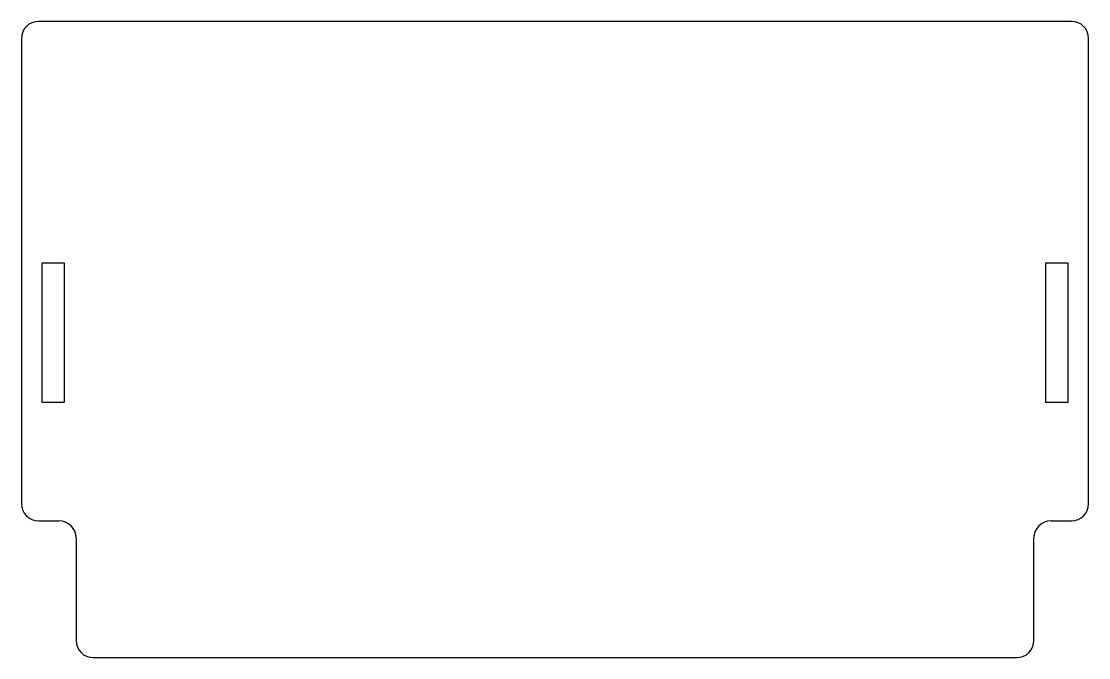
# Model space of a CAD drawing. Header units: millimetres. Extents: x -78 to 78, y 0 to 93.
import ezdxf

# ---------------------------------------------------------------- set-up
doc = ezdxf.new("R2010")
doc.units = ezdxf.units.MM

msp = doc.modelspace()

# ---------------------------------------------------------------- linework, layer by layer
at = {"color": 7, "linetype": 'Continuous', "lineweight": 25}
for p, q in [((75.5, 93), (-75.5, 93)), ((-78, 90.5), (-78, 22.5)), ((78, 22.5), (78, 90.5)), ((-75, 57.65), (-75, 37.35)), ((-71.7, 57.65), (-75, 57.65)), ((-71.7, 37.35), (-71.7, 57.65)), ((75, 57.65), (71.7, 57.65)), ((71.7, 57.65), (71.7, 37.35)), ((75, 37.35), (75, 57.65)), ((-75, 37.35), (-71.7, 37.35)), ((71.7, 37.35), (75, 37.35)), ((-75.5, 20), (-72.5, 20)), ((72.5, 20), (75.5, 20)), ((-70, 17.5), (-70, 2.5)), ((70, 2.5), (70, 17.5)), ((-67.5, 0), (67.5, 0))]:
    msp.add_line(p, q, dxfattribs=at)
for centre, start, end in [((-75.5, 90.5), 90, 180), ((75.5, 90.5), 0, 90), ((-75.5, 22.5), 180, 270), ((75.5, 22.5), 270, 0), ((-72.5, 17.5), 0, 90), ((72.5, 17.5), 90, 180), ((-67.5, 2.5), 180, 270), ((67.5, 2.5), 270, 0)]:
    msp.add_arc(centre, 2.5, start, end, dxfattribs=at)

doc.saveas('drawing.dxf')
